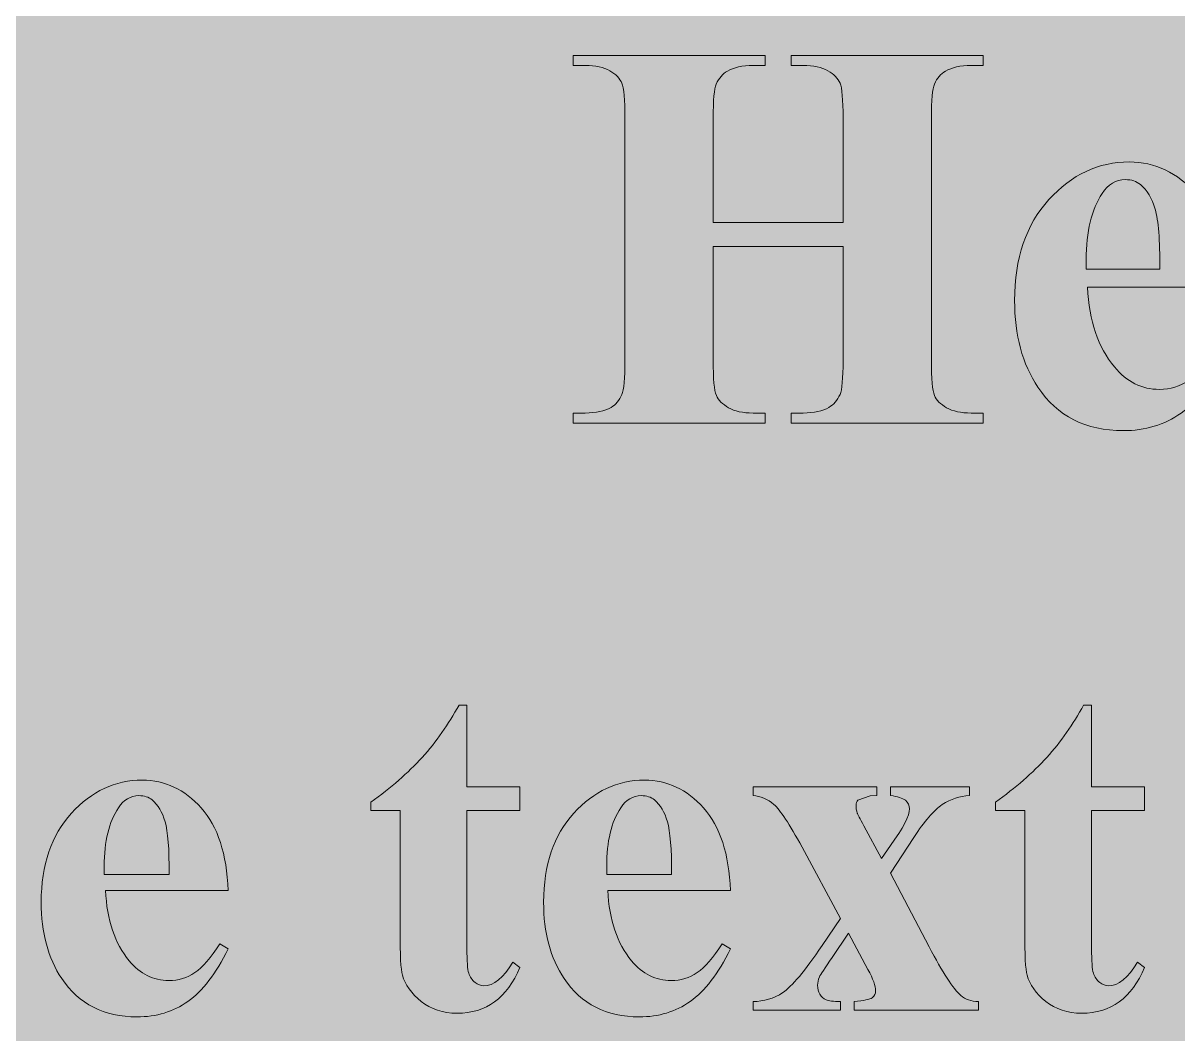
# Model space of a CAD drawing. Header units: inches. Extents: x -1481 to -429, y -1676 to -696.
# Drawn here: x -1419.31 to -1406, y -907.03 to -895.38 of the extents above; entities that cross this region are included whole.
import ezdxf

# ---------------------------------------------------------------- set-up
doc = ezdxf.new("R2010")
doc.units = ezdxf.units.IN
doc.header["$MEASUREMENT"] = 0
doc.layers.add('Layer 1', color=7, linetype='Continuous')

# ---------------------------------------------------------------- blocks, each defined once
blk = doc.blocks.new('block 425')
at = {"layer": 'Layer 1', "true_color": 0x8cc63e}
h = blk.add_hatch(color=73, dxfattribs=at)
h.dxf.hatch_style = 2
edge = h.paths.add_edge_path()
edge.add_spline(control_points=[(-1411.36, -897.953), (-1411.36, -897.953), (-1411.36, -899.265), (-1411.36, -899.265), (-1411.36, -899.482), (-1411.348, -899.617), (-1411.324, -899.671), (-1411.3, -899.725), (-1411.253, -899.773), (-1411.183, -899.813), (-1411.114, -899.854), (-1411.019, -899.874), (-1410.901, -899.874), (-1410.901, -899.874), (-1410.76, -899.874), (-1410.76, -899.874), (-1410.76, -899.874), (-1410.76, -899.99), (-1410.76, -899.99), (-1410.76, -899.99), (-1412.975, -899.99), (-1412.975, -899.99), (-1412.975, -899.99), (-1412.975, -899.874), (-1412.975, -899.874), (-1412.975, -899.874), (-1412.835, -899.874), (-1412.835, -899.874), (-1412.712, -899.874), (-1412.613, -899.852), (-1412.538, -899.809), (-1412.484, -899.779), (-1412.442, -899.729), (-1412.413, -899.659), (-1412.39, -899.609), (-1412.378, -899.478), (-1412.378, -899.265), (-1412.378, -899.265), (-1412.378, -896.478), (-1412.378, -896.478), (-1412.378, -896.262), (-1412.39, -896.126), (-1412.413, -896.072), (-1412.436, -896.018), (-1412.482, -895.97), (-1412.552, -895.93), (-1412.622, -895.889), (-1412.716, -895.869), (-1412.835, -895.869), (-1412.835, -895.869), (-1412.975, -895.869), (-1412.975, -895.869), (-1412.975, -895.869), (-1412.975, -895.753), (-1412.975, -895.753), (-1412.975, -895.753), (-1410.76, -895.753), (-1410.76, -895.753), (-1410.76, -895.753), (-1410.76, -895.869), (-1410.76, -895.869), (-1410.76, -895.869), (-1410.901, -895.869), (-1410.901, -895.869), (-1411.024, -895.869), (-1411.122, -895.891), (-1411.197, -895.935), (-1411.252, -895.964), (-1411.294, -896.014), (-1411.326, -896.084), (-1411.348, -896.134), (-1411.36, -896.266), (-1411.36, -896.478), (-1411.36, -896.478), (-1411.36, -897.678), (-1411.36, -897.678), (-1411.36, -897.678), (-1409.863, -897.678), (-1409.863, -897.678), (-1409.863, -897.678), (-1409.863, -896.478), (-1409.863, -896.478), (-1409.863, -896.262), (-1409.875, -896.126), (-1409.898, -896.072), (-1409.921, -896.018), (-1409.968, -895.97), (-1410.038, -895.93), (-1410.109, -895.889), (-1410.204, -895.869), (-1410.323, -895.869), (-1410.323, -895.869), (-1410.46, -895.869), (-1410.46, -895.869), (-1410.46, -895.869), (-1410.46, -895.753), (-1410.46, -895.753), (-1410.46, -895.753), (-1408.248, -895.753), (-1408.248, -895.753), (-1408.248, -895.753), (-1408.248, -895.869), (-1408.248, -895.869), (-1408.248, -895.869), (-1408.386, -895.869), (-1408.386, -895.869), (-1408.511, -895.869), (-1408.61, -895.891), (-1408.682, -895.935), (-1408.737, -895.964), (-1408.779, -896.014), (-1408.81, -896.084), (-1408.833, -896.134), (-1408.845, -896.266), (-1408.845, -896.478), (-1408.845, -896.478), (-1408.845, -899.265), (-1408.845, -899.265), (-1408.845, -899.482), (-1408.833, -899.617), (-1408.81, -899.671), (-1408.788, -899.725), (-1408.741, -899.773), (-1408.67, -899.813), (-1408.599, -899.854), (-1408.504, -899.874), (-1408.386, -899.874), (-1408.386, -899.874), (-1408.248, -899.874), (-1408.248, -899.874), (-1408.248, -899.874), (-1408.248, -899.99), (-1408.248, -899.99), (-1408.248, -899.99), (-1410.46, -899.99), (-1410.46, -899.99), (-1410.46, -899.99), (-1410.46, -899.874), (-1410.46, -899.874), (-1410.46, -899.874), (-1410.323, -899.874), (-1410.323, -899.874), (-1410.198, -899.874), (-1410.099, -899.852), (-1410.026, -899.809), (-1409.972, -899.779), (-1409.929, -899.729), (-1409.898, -899.659), (-1409.875, -899.609), (-1409.863, -899.478), (-1409.863, -899.265), (-1409.863, -899.265), (-1409.863, -897.953), (-1409.863, -897.953), (-1409.863, -897.953), (-1411.36, -897.953), (-1411.36, -897.953)], knot_values=[0, 0, 0, 0, 1, 1, 1, 2, 2, 2, 3, 3, 3, 4, 4, 4, 5, 5, 5, 6, 6, 6, 7, 7, 7, 8, 8, 8, 9, 9, 9, 10, 10, 10, 11, 11, 11, 12, 12, 12, 13, 13, 13, 14, 14, 14, 15, 15, 15, 16, 16, 16, 17, 17, 17, 18, 18, 18, 19, 19, 19, 20, 20, 20, 21, 21, 21, 22, 22, 22, 23, 23, 23, 24, 24, 24, 25, 25, 25, 26, 26, 26, 27, 27, 27, 28, 28, 28, 29, 29, 29, 30, 30, 30, 31, 31, 31, 32, 32, 32, 33, 33, 33, 34, 34, 34, 35, 35, 35, 36, 36, 36, 37, 37, 37, 38, 38, 38, 39, 39, 39, 40, 40, 40, 41, 41, 41, 42, 42, 42, 43, 43, 43, 44, 44, 44, 45, 45, 45, 46, 46, 46, 47, 47, 47, 48, 48, 48, 49, 49, 49, 50, 50, 50, 51, 51, 51, 52, 52, 52, 52], degree=3, periodic=1)
h = blk.add_hatch(color=73, dxfattribs=at)
h.dxf.hatch_style = 2
edge = h.paths.add_edge_path()
edge.add_spline(control_points=[(-1405.443, -898.425), (-1405.443, -898.425), (-1407.045, -898.425), (-1407.045, -898.425), (-1407.027, -898.812), (-1406.923, -899.118), (-1406.736, -899.343), (-1406.592, -899.516), (-1406.419, -899.602), (-1406.217, -899.602), (-1406.092, -899.602), (-1405.979, -899.567), (-1405.877, -899.498), (-1405.775, -899.428), (-1405.665, -899.303), (-1405.549, -899.121), (-1405.549, -899.121), (-1405.443, -899.19), (-1405.443, -899.19), (-1405.601, -899.513), (-1405.776, -899.741), (-1405.967, -899.876), (-1406.159, -900.01), (-1406.381, -900.077), (-1406.633, -900.077), (-1407.066, -900.077), (-1407.394, -899.911), (-1407.617, -899.577), (-1407.796, -899.309), (-1407.886, -898.976), (-1407.886, -898.578), (-1407.886, -898.09), (-1407.754, -897.702), (-1407.49, -897.414), (-1407.227, -897.125), (-1406.918, -896.981), (-1406.564, -896.981), (-1406.268, -896.981), (-1406.012, -897.103), (-1405.794, -897.345), (-1405.576, -897.588), (-1405.459, -897.948), (-1405.443, -898.425)], knot_values=[0, 0, 0, 0, 1, 1, 1, 2, 2, 2, 3, 3, 3, 4, 4, 4, 5, 5, 5, 6, 6, 6, 7, 7, 7, 8, 8, 8, 9, 9, 9, 10, 10, 10, 11, 11, 11, 12, 12, 12, 13, 13, 13, 14, 14, 14, 14], degree=3, periodic=1)
edge = h.paths.add_edge_path()
edge.add_spline(control_points=[(-1406.211, -898.215), (-1406.211, -897.88), (-1406.229, -897.65), (-1406.266, -897.525), (-1406.302, -897.4), (-1406.359, -897.305), (-1406.436, -897.24), (-1406.48, -897.203), (-1406.538, -897.184), (-1406.611, -897.184), (-1406.719, -897.184), (-1406.808, -897.237), (-1406.877, -897.344), (-1407, -897.529), (-1407.061, -897.783), (-1407.061, -898.106), (-1407.061, -898.106), (-1407.061, -898.215), (-1407.061, -898.215), (-1407.061, -898.215), (-1406.211, -898.215), (-1406.211, -898.215)], knot_values=[0, 0, 0, 0, 1, 1, 1, 2, 2, 2, 3, 3, 3, 4, 4, 4, 5, 5, 5, 6, 6, 6, 7, 7, 7, 7], degree=3, periodic=1)
h = blk.add_hatch(color=73, dxfattribs=at)
h.dxf.hatch_style = 2
edge = h.paths.add_edge_path()
edge.add_spline(control_points=[(-1414.199, -903.24), (-1414.199, -903.24), (-1414.199, -904.182), (-1414.199, -904.182), (-1414.199, -904.182), (-1413.588, -904.182), (-1413.588, -904.182), (-1413.588, -904.182), (-1413.588, -904.455), (-1413.588, -904.455), (-1413.588, -904.455), (-1414.199, -904.455), (-1414.199, -904.455), (-1414.199, -904.455), (-1414.199, -906.043), (-1414.199, -906.043), (-1414.199, -906.192), (-1414.192, -906.288), (-1414.178, -906.331), (-1414.165, -906.374), (-1414.14, -906.409), (-1414.105, -906.436), (-1414.071, -906.462), (-1414.038, -906.476), (-1414.009, -906.476), (-1413.89, -906.476), (-1413.777, -906.385), (-1413.67, -906.203), (-1413.67, -906.203), (-1413.588, -906.263), (-1413.588, -906.263), (-1413.736, -906.616), (-1413.978, -906.792), (-1414.312, -906.792), (-1414.475, -906.792), (-1414.613, -906.747), (-1414.726, -906.656), (-1414.839, -906.565), (-1414.911, -906.464), (-1414.942, -906.352), (-1414.961, -906.289), (-1414.97, -906.12), (-1414.97, -905.845), (-1414.97, -905.845), (-1414.97, -904.455), (-1414.97, -904.455), (-1414.97, -904.455), (-1415.306, -904.455), (-1415.306, -904.455), (-1415.306, -904.455), (-1415.306, -904.358), (-1415.306, -904.358), (-1415.075, -904.195), (-1414.878, -904.023), (-1414.715, -903.843), (-1414.553, -903.663), (-1414.411, -903.463), (-1414.29, -903.24), (-1414.29, -903.24), (-1414.199, -903.24), (-1414.199, -903.24)], knot_values=[0, 0, 0, 0, 1, 1, 1, 2, 2, 2, 3, 3, 3, 4, 4, 4, 5, 5, 5, 6, 6, 6, 7, 7, 7, 8, 8, 8, 9, 9, 9, 10, 10, 10, 11, 11, 11, 12, 12, 12, 13, 13, 13, 14, 14, 14, 15, 15, 15, 16, 16, 16, 17, 17, 17, 18, 18, 18, 19, 19, 19, 20, 20, 20, 20], degree=3, periodic=1)
h = blk.add_hatch(color=73, dxfattribs=at)
h.dxf.hatch_style = 2
edge = h.paths.add_edge_path()
edge.add_spline(control_points=[(-1406.999, -903.24), (-1406.999, -903.24), (-1406.999, -904.182), (-1406.999, -904.182), (-1406.999, -904.182), (-1406.388, -904.182), (-1406.388, -904.182), (-1406.388, -904.182), (-1406.388, -904.455), (-1406.388, -904.455), (-1406.388, -904.455), (-1406.999, -904.455), (-1406.999, -904.455), (-1406.999, -904.455), (-1406.999, -906.043), (-1406.999, -906.043), (-1406.999, -906.192), (-1406.992, -906.288), (-1406.978, -906.331), (-1406.965, -906.374), (-1406.94, -906.409), (-1406.905, -906.436), (-1406.871, -906.462), (-1406.838, -906.476), (-1406.809, -906.476), (-1406.69, -906.476), (-1406.577, -906.385), (-1406.47, -906.203), (-1406.47, -906.203), (-1406.388, -906.263), (-1406.388, -906.263), (-1406.536, -906.616), (-1406.778, -906.792), (-1407.112, -906.792), (-1407.275, -906.792), (-1407.413, -906.747), (-1407.526, -906.656), (-1407.639, -906.565), (-1407.711, -906.464), (-1407.742, -906.352), (-1407.761, -906.289), (-1407.77, -906.12), (-1407.77, -905.845), (-1407.77, -905.845), (-1407.77, -904.455), (-1407.77, -904.455), (-1407.77, -904.455), (-1408.106, -904.455), (-1408.106, -904.455), (-1408.106, -904.455), (-1408.106, -904.358), (-1408.106, -904.358), (-1407.875, -904.195), (-1407.678, -904.023), (-1407.515, -903.843), (-1407.353, -903.663), (-1407.211, -903.463), (-1407.09, -903.24), (-1407.09, -903.24), (-1406.999, -903.24), (-1406.999, -903.24)], knot_values=[0, 0, 0, 0, 1, 1, 1, 2, 2, 2, 3, 3, 3, 4, 4, 4, 5, 5, 5, 6, 6, 6, 7, 7, 7, 8, 8, 8, 9, 9, 9, 10, 10, 10, 11, 11, 11, 12, 12, 12, 13, 13, 13, 14, 14, 14, 15, 15, 15, 16, 16, 16, 17, 17, 17, 18, 18, 18, 19, 19, 19, 20, 20, 20, 20], degree=3, periodic=1)
h = blk.add_hatch(color=73, dxfattribs=at)
h.dxf.hatch_style = 2
edge = h.paths.add_edge_path()
edge.add_spline(control_points=[(-1416.952, -905.377), (-1416.952, -905.377), (-1418.365, -905.377), (-1418.365, -905.377), (-1418.348, -905.718), (-1418.257, -905.988), (-1418.092, -906.187), (-1417.966, -906.339), (-1417.813, -906.415), (-1417.635, -906.415), (-1417.525, -906.415), (-1417.425, -906.384), (-1417.335, -906.323), (-1417.245, -906.261), (-1417.149, -906.151), (-1417.046, -905.991), (-1417.046, -905.991), (-1416.952, -906.051), (-1416.952, -906.051), (-1417.092, -906.336), (-1417.246, -906.538), (-1417.415, -906.656), (-1417.584, -906.774), (-1417.779, -906.834), (-1418.001, -906.834), (-1418.383, -906.834), (-1418.672, -906.687), (-1418.869, -906.393), (-1419.027, -906.156), (-1419.106, -905.862), (-1419.106, -905.512), (-1419.106, -905.082), (-1418.989, -904.741), (-1418.757, -904.486), (-1418.525, -904.232), (-1418.253, -904.105), (-1417.941, -904.105), (-1417.68, -904.105), (-1417.454, -904.212), (-1417.262, -904.426), (-1417.07, -904.64), (-1416.967, -904.957), (-1416.952, -905.377)], knot_values=[0, 0, 0, 0, 1, 1, 1, 2, 2, 2, 3, 3, 3, 4, 4, 4, 5, 5, 5, 6, 6, 6, 7, 7, 7, 8, 8, 8, 9, 9, 9, 10, 10, 10, 11, 11, 11, 12, 12, 12, 13, 13, 13, 14, 14, 14, 14], degree=3, periodic=1)
edge = h.paths.add_edge_path()
edge.add_spline(control_points=[(-1417.63, -905.193), (-1417.63, -904.897), (-1417.646, -904.694), (-1417.678, -904.584), (-1417.71, -904.474), (-1417.76, -904.39), (-1417.828, -904.333), (-1417.867, -904.3), (-1417.918, -904.284), (-1417.982, -904.284), (-1418.078, -904.284), (-1418.156, -904.331), (-1418.216, -904.424), (-1418.325, -904.588), (-1418.379, -904.812), (-1418.379, -905.096), (-1418.379, -905.096), (-1418.379, -905.193), (-1418.379, -905.193), (-1418.379, -905.193), (-1417.63, -905.193), (-1417.63, -905.193)], knot_values=[0, 0, 0, 0, 1, 1, 1, 2, 2, 2, 3, 3, 3, 4, 4, 4, 5, 5, 5, 6, 6, 6, 7, 7, 7, 7], degree=3, periodic=1)
h = blk.add_hatch(color=73, dxfattribs=at)
h.dxf.hatch_style = 2
edge = h.paths.add_edge_path()
edge.add_spline(control_points=[(-1411.162, -905.377), (-1411.162, -905.377), (-1412.575, -905.377), (-1412.575, -905.377), (-1412.558, -905.718), (-1412.467, -905.988), (-1412.302, -906.187), (-1412.175, -906.339), (-1412.023, -906.415), (-1411.845, -906.415), (-1411.735, -906.415), (-1411.635, -906.384), (-1411.545, -906.323), (-1411.455, -906.261), (-1411.359, -906.151), (-1411.256, -905.991), (-1411.256, -905.991), (-1411.162, -906.051), (-1411.162, -906.051), (-1411.302, -906.336), (-1411.456, -906.538), (-1411.625, -906.656), (-1411.794, -906.774), (-1411.989, -906.834), (-1412.211, -906.834), (-1412.593, -906.834), (-1412.882, -906.687), (-1413.078, -906.393), (-1413.236, -906.156), (-1413.315, -905.862), (-1413.315, -905.512), (-1413.315, -905.082), (-1413.199, -904.741), (-1412.967, -904.486), (-1412.735, -904.232), (-1412.463, -904.105), (-1412.151, -904.105), (-1411.89, -904.105), (-1411.664, -904.212), (-1411.472, -904.426), (-1411.28, -904.64), (-1411.177, -904.957), (-1411.162, -905.377)], knot_values=[0, 0, 0, 0, 1, 1, 1, 2, 2, 2, 3, 3, 3, 4, 4, 4, 5, 5, 5, 6, 6, 6, 7, 7, 7, 8, 8, 8, 9, 9, 9, 10, 10, 10, 11, 11, 11, 12, 12, 12, 13, 13, 13, 14, 14, 14, 14], degree=3, periodic=1)
edge = h.paths.add_edge_path()
edge.add_spline(control_points=[(-1411.839, -905.193), (-1411.839, -904.897), (-1411.856, -904.694), (-1411.888, -904.584), (-1411.92, -904.474), (-1411.97, -904.39), (-1412.038, -904.333), (-1412.076, -904.3), (-1412.128, -904.284), (-1412.192, -904.284), (-1412.287, -904.284), (-1412.365, -904.331), (-1412.426, -904.424), (-1412.534, -904.588), (-1412.588, -904.812), (-1412.588, -905.096), (-1412.588, -905.096), (-1412.588, -905.193), (-1412.588, -905.193), (-1412.588, -905.193), (-1411.839, -905.193), (-1411.839, -905.193)], knot_values=[0, 0, 0, 0, 1, 1, 1, 2, 2, 2, 3, 3, 3, 4, 4, 4, 5, 5, 5, 6, 6, 6, 7, 7, 7, 7], degree=3, periodic=1)
h = blk.add_hatch(color=73, dxfattribs=at)
h.dxf.hatch_style = 2
edge = h.paths.add_edge_path()
edge.add_spline(control_points=[(-1409.317, -905.179), (-1409.317, -905.179), (-1408.871, -906.027), (-1408.871, -906.027), (-1408.717, -906.322), (-1408.595, -906.509), (-1408.505, -906.588), (-1408.456, -906.631), (-1408.388, -906.654), (-1408.301, -906.657), (-1408.301, -906.657), (-1408.301, -906.756), (-1408.301, -906.756), (-1408.301, -906.756), (-1409.736, -906.756), (-1409.736, -906.756), (-1409.736, -906.756), (-1409.736, -906.657), (-1409.736, -906.657), (-1409.624, -906.648), (-1409.555, -906.633), (-1409.528, -906.613), (-1409.501, -906.593), (-1409.488, -906.566), (-1409.488, -906.531), (-1409.488, -906.479), (-1409.517, -906.398), (-1409.576, -906.288), (-1409.576, -906.288), (-1409.799, -905.87), (-1409.799, -905.87), (-1409.799, -905.87), (-1409.989, -906.148), (-1409.989, -906.148), (-1410.076, -906.274), (-1410.124, -906.35), (-1410.135, -906.374), (-1410.15, -906.408), (-1410.157, -906.44), (-1410.157, -906.467), (-1410.157, -906.509), (-1410.148, -906.545), (-1410.131, -906.573), (-1410.114, -906.602), (-1410.09, -906.623), (-1410.059, -906.636), (-1410.029, -906.65), (-1409.974, -906.657), (-1409.893, -906.657), (-1409.893, -906.657), (-1409.893, -906.756), (-1409.893, -906.756), (-1409.893, -906.756), (-1410.901, -906.756), (-1410.901, -906.756), (-1410.901, -906.756), (-1410.901, -906.657), (-1410.901, -906.657), (-1410.776, -906.657), (-1410.662, -906.623), (-1410.558, -906.554), (-1410.454, -906.485), (-1410.303, -906.305), (-1410.105, -906.013), (-1410.105, -906.013), (-1409.893, -905.699), (-1409.893, -905.699), (-1409.893, -905.699), (-1410.336, -904.878), (-1410.336, -904.878), (-1410.481, -904.611), (-1410.589, -904.446), (-1410.661, -904.386), (-1410.733, -904.325), (-1410.813, -904.291), (-1410.901, -904.284), (-1410.901, -904.284), (-1410.901, -904.182), (-1410.901, -904.182), (-1410.901, -904.182), (-1409.474, -904.182), (-1409.474, -904.182), (-1409.474, -904.182), (-1409.474, -904.284), (-1409.474, -904.284), (-1409.474, -904.284), (-1409.549, -904.287), (-1409.549, -904.287), (-1409.549, -904.287), (-1409.692, -904.336), (-1409.692, -904.336), (-1409.707, -904.349), (-1409.714, -904.37), (-1409.714, -904.4), (-1409.714, -904.427), (-1409.709, -904.455), (-1409.7, -904.485), (-1409.695, -904.498), (-1409.669, -904.547), (-1409.623, -904.633), (-1409.623, -904.633), (-1409.422, -905.008), (-1409.422, -905.008), (-1409.422, -905.008), (-1409.317, -904.859), (-1409.317, -904.859), (-1409.171, -904.657), (-1409.097, -904.516), (-1409.097, -904.435), (-1409.097, -904.397), (-1409.113, -904.364), (-1409.145, -904.338), (-1409.177, -904.311), (-1409.235, -904.293), (-1409.317, -904.284), (-1409.317, -904.284), (-1409.317, -904.182), (-1409.317, -904.182), (-1409.317, -904.182), (-1408.406, -904.182), (-1408.406, -904.182), (-1408.406, -904.182), (-1408.406, -904.284), (-1408.406, -904.284), (-1408.518, -904.288), (-1408.623, -904.322), (-1408.72, -904.387), (-1408.817, -904.452), (-1408.926, -904.578), (-1409.048, -904.766), (-1409.048, -904.766), (-1409.317, -905.179), (-1409.317, -905.179)], knot_values=[0, 0, 0, 0, 1, 1, 1, 2, 2, 2, 3, 3, 3, 4, 4, 4, 5, 5, 5, 6, 6, 6, 7, 7, 7, 8, 8, 8, 9, 9, 9, 10, 10, 10, 11, 11, 11, 12, 12, 12, 13, 13, 13, 14, 14, 14, 15, 15, 15, 16, 16, 16, 17, 17, 17, 18, 18, 18, 19, 19, 19, 20, 20, 20, 21, 21, 21, 22, 22, 22, 23, 23, 23, 24, 24, 24, 25, 25, 25, 26, 26, 26, 27, 27, 27, 28, 28, 28, 29, 29, 29, 30, 30, 30, 31, 31, 31, 32, 32, 32, 33, 33, 33, 34, 34, 34, 35, 35, 35, 36, 36, 36, 37, 37, 37, 38, 38, 38, 39, 39, 39, 40, 40, 40, 41, 41, 41, 42, 42, 42, 43, 43, 43, 44, 44, 44, 44], degree=3, periodic=1)
at = {"layer": 'Layer 1', "lineweight": 0}
for points, knots in [([(-1411.36, -897.953), (-1411.36, -897.953), (-1411.36, -899.265), (-1411.36, -899.265), (-1411.36, -899.482), (-1411.348, -899.617), (-1411.324, -899.671), (-1411.3, -899.725), (-1411.253, -899.773), (-1411.183, -899.813), (-1411.114, -899.854), (-1411.019, -899.874), (-1410.901, -899.874), (-1410.901, -899.874), (-1410.76, -899.874), (-1410.76, -899.874), (-1410.76, -899.874), (-1410.76, -899.99), (-1410.76, -899.99), (-1410.76, -899.99), (-1412.975, -899.99), (-1412.975, -899.99), (-1412.975, -899.99), (-1412.975, -899.874), (-1412.975, -899.874), (-1412.975, -899.874), (-1412.835, -899.874), (-1412.835, -899.874), (-1412.712, -899.874), (-1412.613, -899.852), (-1412.538, -899.809), (-1412.484, -899.779), (-1412.442, -899.729), (-1412.413, -899.659), (-1412.39, -899.609), (-1412.378, -899.478), (-1412.378, -899.265), (-1412.378, -899.265), (-1412.378, -896.478), (-1412.378, -896.478), (-1412.378, -896.262), (-1412.39, -896.126), (-1412.413, -896.072), (-1412.436, -896.018), (-1412.482, -895.97), (-1412.552, -895.93), (-1412.622, -895.889), (-1412.716, -895.869), (-1412.835, -895.869), (-1412.835, -895.869), (-1412.975, -895.869), (-1412.975, -895.869), (-1412.975, -895.869), (-1412.975, -895.753), (-1412.975, -895.753), (-1412.975, -895.753), (-1410.76, -895.753), (-1410.76, -895.753), (-1410.76, -895.753), (-1410.76, -895.869), (-1410.76, -895.869), (-1410.76, -895.869), (-1410.901, -895.869), (-1410.901, -895.869), (-1411.024, -895.869), (-1411.122, -895.891), (-1411.197, -895.935), (-1411.252, -895.964), (-1411.294, -896.014), (-1411.326, -896.084), (-1411.348, -896.134), (-1411.36, -896.266), (-1411.36, -896.478), (-1411.36, -896.478), (-1411.36, -897.678), (-1411.36, -897.678), (-1411.36, -897.678), (-1409.863, -897.678), (-1409.863, -897.678), (-1409.863, -897.678), (-1409.863, -896.478), (-1409.863, -896.478), (-1409.863, -896.262), (-1409.875, -896.126), (-1409.898, -896.072), (-1409.921, -896.018), (-1409.968, -895.97), (-1410.038, -895.93), (-1410.109, -895.889), (-1410.204, -895.869), (-1410.323, -895.869), (-1410.323, -895.869), (-1410.46, -895.869), (-1410.46, -895.869), (-1410.46, -895.869), (-1410.46, -895.753), (-1410.46, -895.753), (-1410.46, -895.753), (-1408.248, -895.753), (-1408.248, -895.753), (-1408.248, -895.753), (-1408.248, -895.869), (-1408.248, -895.869), (-1408.248, -895.869), (-1408.386, -895.869), (-1408.386, -895.869), (-1408.511, -895.869), (-1408.61, -895.891), (-1408.682, -895.935), (-1408.737, -895.964), (-1408.779, -896.014), (-1408.81, -896.084), (-1408.833, -896.134), (-1408.845, -896.266), (-1408.845, -896.478), (-1408.845, -896.478), (-1408.845, -899.265), (-1408.845, -899.265), (-1408.845, -899.482), (-1408.833, -899.617), (-1408.81, -899.671), (-1408.788, -899.725), (-1408.741, -899.773), (-1408.67, -899.813), (-1408.599, -899.854), (-1408.504, -899.874), (-1408.386, -899.874), (-1408.386, -899.874), (-1408.248, -899.874), (-1408.248, -899.874), (-1408.248, -899.874), (-1408.248, -899.99), (-1408.248, -899.99), (-1408.248, -899.99), (-1410.46, -899.99), (-1410.46, -899.99), (-1410.46, -899.99), (-1410.46, -899.874), (-1410.46, -899.874), (-1410.46, -899.874), (-1410.323, -899.874), (-1410.323, -899.874), (-1410.198, -899.874), (-1410.099, -899.852), (-1410.026, -899.809), (-1409.972, -899.779), (-1409.929, -899.729), (-1409.898, -899.659), (-1409.875, -899.609), (-1409.863, -899.478), (-1409.863, -899.265), (-1409.863, -899.265), (-1409.863, -897.953), (-1409.863, -897.953), (-1409.863, -897.953), (-1411.36, -897.953), (-1411.36, -897.953)], [0, 0, 0, 0, 1, 1, 1, 2, 2, 2, 3, 3, 3, 4, 4, 4, 5, 5, 5, 6, 6, 6, 7, 7, 7, 8, 8, 8, 9, 9, 9, 10, 10, 10, 11, 11, 11, 12, 12, 12, 13, 13, 13, 14, 14, 14, 15, 15, 15, 16, 16, 16, 17, 17, 17, 18, 18, 18, 19, 19, 19, 20, 20, 20, 21, 21, 21, 22, 22, 22, 23, 23, 23, 24, 24, 24, 25, 25, 25, 26, 26, 26, 27, 27, 27, 28, 28, 28, 29, 29, 29, 30, 30, 30, 31, 31, 31, 32, 32, 32, 33, 33, 33, 34, 34, 34, 35, 35, 35, 36, 36, 36, 37, 37, 37, 38, 38, 38, 39, 39, 39, 40, 40, 40, 41, 41, 41, 42, 42, 42, 43, 43, 43, 44, 44, 44, 45, 45, 45, 46, 46, 46, 47, 47, 47, 48, 48, 48, 49, 49, 49, 50, 50, 50, 51, 51, 51, 52, 52, 52, 52]), ([(-1405.443, -898.425), (-1405.443, -898.425), (-1407.045, -898.425), (-1407.045, -898.425), (-1407.027, -898.812), (-1406.923, -899.118), (-1406.736, -899.343), (-1406.592, -899.516), (-1406.419, -899.602), (-1406.217, -899.602), (-1406.092, -899.602), (-1405.979, -899.567), (-1405.877, -899.498), (-1405.775, -899.428), (-1405.665, -899.303), (-1405.549, -899.121), (-1405.549, -899.121), (-1405.443, -899.19), (-1405.443, -899.19), (-1405.601, -899.513), (-1405.776, -899.741), (-1405.967, -899.876), (-1406.159, -900.01), (-1406.381, -900.077), (-1406.633, -900.077), (-1407.066, -900.077), (-1407.394, -899.911), (-1407.617, -899.577), (-1407.796, -899.309), (-1407.886, -898.976), (-1407.886, -898.578), (-1407.886, -898.09), (-1407.754, -897.702), (-1407.49, -897.414), (-1407.227, -897.125), (-1406.918, -896.981), (-1406.564, -896.981), (-1406.268, -896.981), (-1406.012, -897.103), (-1405.794, -897.345), (-1405.576, -897.588), (-1405.459, -897.948), (-1405.443, -898.425)], [0, 0, 0, 0, 1, 1, 1, 2, 2, 2, 3, 3, 3, 4, 4, 4, 5, 5, 5, 6, 6, 6, 7, 7, 7, 8, 8, 8, 9, 9, 9, 10, 10, 10, 11, 11, 11, 12, 12, 12, 13, 13, 13, 14, 14, 14, 14]), ([(-1406.211, -898.215), (-1406.211, -897.88), (-1406.229, -897.65), (-1406.266, -897.525), (-1406.302, -897.4), (-1406.359, -897.305), (-1406.436, -897.24), (-1406.48, -897.203), (-1406.538, -897.184), (-1406.611, -897.184), (-1406.719, -897.184), (-1406.808, -897.237), (-1406.877, -897.344), (-1407, -897.529), (-1407.061, -897.783), (-1407.061, -898.106), (-1407.061, -898.106), (-1407.061, -898.215), (-1407.061, -898.215), (-1407.061, -898.215), (-1406.211, -898.215), (-1406.211, -898.215)], [0, 0, 0, 0, 1, 1, 1, 2, 2, 2, 3, 3, 3, 4, 4, 4, 5, 5, 5, 6, 6, 6, 7, 7, 7, 7]), ([(-1414.199, -903.24), (-1414.199, -903.24), (-1414.199, -904.182), (-1414.199, -904.182), (-1414.199, -904.182), (-1413.588, -904.182), (-1413.588, -904.182), (-1413.588, -904.182), (-1413.588, -904.455), (-1413.588, -904.455), (-1413.588, -904.455), (-1414.199, -904.455), (-1414.199, -904.455), (-1414.199, -904.455), (-1414.199, -906.043), (-1414.199, -906.043), (-1414.199, -906.192), (-1414.192, -906.288), (-1414.178, -906.331), (-1414.165, -906.374), (-1414.14, -906.409), (-1414.105, -906.436), (-1414.071, -906.462), (-1414.038, -906.476), (-1414.009, -906.476), (-1413.89, -906.476), (-1413.777, -906.385), (-1413.67, -906.203), (-1413.67, -906.203), (-1413.588, -906.263), (-1413.588, -906.263), (-1413.736, -906.616), (-1413.978, -906.792), (-1414.312, -906.792), (-1414.475, -906.792), (-1414.613, -906.747), (-1414.726, -906.656), (-1414.839, -906.565), (-1414.911, -906.464), (-1414.942, -906.352), (-1414.961, -906.289), (-1414.97, -906.12), (-1414.97, -905.845), (-1414.97, -905.845), (-1414.97, -904.455), (-1414.97, -904.455), (-1414.97, -904.455), (-1415.306, -904.455), (-1415.306, -904.455), (-1415.306, -904.455), (-1415.306, -904.358), (-1415.306, -904.358), (-1415.075, -904.195), (-1414.878, -904.023), (-1414.715, -903.843), (-1414.553, -903.663), (-1414.411, -903.463), (-1414.29, -903.24), (-1414.29, -903.24), (-1414.199, -903.24), (-1414.199, -903.24)], [0, 0, 0, 0, 1, 1, 1, 2, 2, 2, 3, 3, 3, 4, 4, 4, 5, 5, 5, 6, 6, 6, 7, 7, 7, 8, 8, 8, 9, 9, 9, 10, 10, 10, 11, 11, 11, 12, 12, 12, 13, 13, 13, 14, 14, 14, 15, 15, 15, 16, 16, 16, 17, 17, 17, 18, 18, 18, 19, 19, 19, 20, 20, 20, 20]), ([(-1406.999, -903.24), (-1406.999, -903.24), (-1406.999, -904.182), (-1406.999, -904.182), (-1406.999, -904.182), (-1406.388, -904.182), (-1406.388, -904.182), (-1406.388, -904.182), (-1406.388, -904.455), (-1406.388, -904.455), (-1406.388, -904.455), (-1406.999, -904.455), (-1406.999, -904.455), (-1406.999, -904.455), (-1406.999, -906.043), (-1406.999, -906.043), (-1406.999, -906.192), (-1406.992, -906.288), (-1406.978, -906.331), (-1406.965, -906.374), (-1406.94, -906.409), (-1406.905, -906.436), (-1406.871, -906.462), (-1406.838, -906.476), (-1406.809, -906.476), (-1406.69, -906.476), (-1406.577, -906.385), (-1406.47, -906.203), (-1406.47, -906.203), (-1406.388, -906.263), (-1406.388, -906.263), (-1406.536, -906.616), (-1406.778, -906.792), (-1407.112, -906.792), (-1407.275, -906.792), (-1407.413, -906.747), (-1407.526, -906.656), (-1407.639, -906.565), (-1407.711, -906.464), (-1407.742, -906.352), (-1407.761, -906.289), (-1407.77, -906.12), (-1407.77, -905.845), (-1407.77, -905.845), (-1407.77, -904.455), (-1407.77, -904.455), (-1407.77, -904.455), (-1408.106, -904.455), (-1408.106, -904.455), (-1408.106, -904.455), (-1408.106, -904.358), (-1408.106, -904.358), (-1407.875, -904.195), (-1407.678, -904.023), (-1407.515, -903.843), (-1407.353, -903.663), (-1407.211, -903.463), (-1407.09, -903.24), (-1407.09, -903.24), (-1406.999, -903.24), (-1406.999, -903.24)], [0, 0, 0, 0, 1, 1, 1, 2, 2, 2, 3, 3, 3, 4, 4, 4, 5, 5, 5, 6, 6, 6, 7, 7, 7, 8, 8, 8, 9, 9, 9, 10, 10, 10, 11, 11, 11, 12, 12, 12, 13, 13, 13, 14, 14, 14, 15, 15, 15, 16, 16, 16, 17, 17, 17, 18, 18, 18, 19, 19, 19, 20, 20, 20, 20]), ([(-1416.952, -905.377), (-1416.952, -905.377), (-1418.365, -905.377), (-1418.365, -905.377), (-1418.348, -905.718), (-1418.257, -905.988), (-1418.092, -906.187), (-1417.966, -906.339), (-1417.813, -906.415), (-1417.635, -906.415), (-1417.525, -906.415), (-1417.425, -906.384), (-1417.335, -906.323), (-1417.245, -906.261), (-1417.149, -906.151), (-1417.046, -905.991), (-1417.046, -905.991), (-1416.952, -906.051), (-1416.952, -906.051), (-1417.092, -906.336), (-1417.246, -906.538), (-1417.415, -906.656), (-1417.584, -906.774), (-1417.779, -906.834), (-1418.001, -906.834), (-1418.383, -906.834), (-1418.672, -906.687), (-1418.869, -906.393), (-1419.027, -906.156), (-1419.106, -905.862), (-1419.106, -905.512), (-1419.106, -905.082), (-1418.989, -904.741), (-1418.757, -904.486), (-1418.525, -904.232), (-1418.253, -904.105), (-1417.941, -904.105), (-1417.68, -904.105), (-1417.454, -904.212), (-1417.262, -904.426), (-1417.07, -904.64), (-1416.967, -904.957), (-1416.952, -905.377)], [0, 0, 0, 0, 1, 1, 1, 2, 2, 2, 3, 3, 3, 4, 4, 4, 5, 5, 5, 6, 6, 6, 7, 7, 7, 8, 8, 8, 9, 9, 9, 10, 10, 10, 11, 11, 11, 12, 12, 12, 13, 13, 13, 14, 14, 14, 14]), ([(-1411.162, -905.377), (-1411.162, -905.377), (-1412.575, -905.377), (-1412.575, -905.377), (-1412.558, -905.718), (-1412.467, -905.988), (-1412.302, -906.187), (-1412.175, -906.339), (-1412.023, -906.415), (-1411.845, -906.415), (-1411.735, -906.415), (-1411.635, -906.384), (-1411.545, -906.323), (-1411.455, -906.261), (-1411.359, -906.151), (-1411.256, -905.991), (-1411.256, -905.991), (-1411.162, -906.051), (-1411.162, -906.051), (-1411.302, -906.336), (-1411.456, -906.538), (-1411.625, -906.656), (-1411.794, -906.774), (-1411.989, -906.834), (-1412.211, -906.834), (-1412.593, -906.834), (-1412.882, -906.687), (-1413.078, -906.393), (-1413.236, -906.156), (-1413.315, -905.862), (-1413.315, -905.512), (-1413.315, -905.082), (-1413.199, -904.741), (-1412.967, -904.486), (-1412.735, -904.232), (-1412.463, -904.105), (-1412.151, -904.105), (-1411.89, -904.105), (-1411.664, -904.212), (-1411.472, -904.426), (-1411.28, -904.64), (-1411.177, -904.957), (-1411.162, -905.377)], [0, 0, 0, 0, 1, 1, 1, 2, 2, 2, 3, 3, 3, 4, 4, 4, 5, 5, 5, 6, 6, 6, 7, 7, 7, 8, 8, 8, 9, 9, 9, 10, 10, 10, 11, 11, 11, 12, 12, 12, 13, 13, 13, 14, 14, 14, 14]), ([(-1409.317, -905.179), (-1409.317, -905.179), (-1408.871, -906.027), (-1408.871, -906.027), (-1408.717, -906.322), (-1408.595, -906.509), (-1408.505, -906.588), (-1408.456, -906.631), (-1408.388, -906.654), (-1408.301, -906.657), (-1408.301, -906.657), (-1408.301, -906.756), (-1408.301, -906.756), (-1408.301, -906.756), (-1409.736, -906.756), (-1409.736, -906.756), (-1409.736, -906.756), (-1409.736, -906.657), (-1409.736, -906.657), (-1409.624, -906.648), (-1409.555, -906.633), (-1409.528, -906.613), (-1409.501, -906.593), (-1409.488, -906.566), (-1409.488, -906.531), (-1409.488, -906.479), (-1409.517, -906.398), (-1409.576, -906.288), (-1409.576, -906.288), (-1409.799, -905.87), (-1409.799, -905.87), (-1409.799, -905.87), (-1409.989, -906.148), (-1409.989, -906.148), (-1410.076, -906.274), (-1410.124, -906.35), (-1410.135, -906.374), (-1410.15, -906.408), (-1410.157, -906.44), (-1410.157, -906.467), (-1410.157, -906.509), (-1410.148, -906.545), (-1410.131, -906.573), (-1410.114, -906.602), (-1410.09, -906.623), (-1410.059, -906.636), (-1410.029, -906.65), (-1409.974, -906.657), (-1409.893, -906.657), (-1409.893, -906.657), (-1409.893, -906.756), (-1409.893, -906.756), (-1409.893, -906.756), (-1410.901, -906.756), (-1410.901, -906.756), (-1410.901, -906.756), (-1410.901, -906.657), (-1410.901, -906.657), (-1410.776, -906.657), (-1410.662, -906.623), (-1410.558, -906.554), (-1410.454, -906.485), (-1410.303, -906.305), (-1410.105, -906.013), (-1410.105, -906.013), (-1409.893, -905.699), (-1409.893, -905.699), (-1409.893, -905.699), (-1410.336, -904.878), (-1410.336, -904.878), (-1410.481, -904.611), (-1410.589, -904.446), (-1410.661, -904.386), (-1410.733, -904.325), (-1410.813, -904.291), (-1410.901, -904.284), (-1410.901, -904.284), (-1410.901, -904.182), (-1410.901, -904.182), (-1410.901, -904.182), (-1409.474, -904.182), (-1409.474, -904.182), (-1409.474, -904.182), (-1409.474, -904.284), (-1409.474, -904.284), (-1409.474, -904.284), (-1409.549, -904.287), (-1409.549, -904.287), (-1409.549, -904.287), (-1409.692, -904.336), (-1409.692, -904.336), (-1409.707, -904.349), (-1409.714, -904.37), (-1409.714, -904.4), (-1409.714, -904.427), (-1409.709, -904.455), (-1409.7, -904.485), (-1409.695, -904.498), (-1409.669, -904.547), (-1409.623, -904.633), (-1409.623, -904.633), (-1409.422, -905.008), (-1409.422, -905.008), (-1409.422, -905.008), (-1409.317, -904.859), (-1409.317, -904.859), (-1409.171, -904.657), (-1409.097, -904.516), (-1409.097, -904.435), (-1409.097, -904.397), (-1409.113, -904.364), (-1409.145, -904.338), (-1409.177, -904.311), (-1409.235, -904.293), (-1409.317, -904.284), (-1409.317, -904.284), (-1409.317, -904.182), (-1409.317, -904.182), (-1409.317, -904.182), (-1408.406, -904.182), (-1408.406, -904.182), (-1408.406, -904.182), (-1408.406, -904.284), (-1408.406, -904.284), (-1408.518, -904.288), (-1408.623, -904.322), (-1408.72, -904.387), (-1408.817, -904.452), (-1408.926, -904.578), (-1409.048, -904.766), (-1409.048, -904.766), (-1409.317, -905.179), (-1409.317, -905.179)], [0, 0, 0, 0, 1, 1, 1, 2, 2, 2, 3, 3, 3, 4, 4, 4, 5, 5, 5, 6, 6, 6, 7, 7, 7, 8, 8, 8, 9, 9, 9, 10, 10, 10, 11, 11, 11, 12, 12, 12, 13, 13, 13, 14, 14, 14, 15, 15, 15, 16, 16, 16, 17, 17, 17, 18, 18, 18, 19, 19, 19, 20, 20, 20, 21, 21, 21, 22, 22, 22, 23, 23, 23, 24, 24, 24, 25, 25, 25, 26, 26, 26, 27, 27, 27, 28, 28, 28, 29, 29, 29, 30, 30, 30, 31, 31, 31, 32, 32, 32, 33, 33, 33, 34, 34, 34, 35, 35, 35, 36, 36, 36, 37, 37, 37, 38, 38, 38, 39, 39, 39, 40, 40, 40, 41, 41, 41, 42, 42, 42, 43, 43, 43, 44, 44, 44, 44]), ([(-1417.63, -905.193), (-1417.63, -904.897), (-1417.646, -904.694), (-1417.678, -904.584), (-1417.71, -904.474), (-1417.76, -904.39), (-1417.828, -904.333), (-1417.867, -904.3), (-1417.918, -904.284), (-1417.982, -904.284), (-1418.078, -904.284), (-1418.156, -904.331), (-1418.216, -904.424), (-1418.325, -904.588), (-1418.379, -904.812), (-1418.379, -905.096), (-1418.379, -905.096), (-1418.379, -905.193), (-1418.379, -905.193), (-1418.379, -905.193), (-1417.63, -905.193), (-1417.63, -905.193)], [0, 0, 0, 0, 1, 1, 1, 2, 2, 2, 3, 3, 3, 4, 4, 4, 5, 5, 5, 6, 6, 6, 7, 7, 7, 7]), ([(-1411.839, -905.193), (-1411.839, -904.897), (-1411.856, -904.694), (-1411.888, -904.584), (-1411.92, -904.474), (-1411.97, -904.39), (-1412.038, -904.333), (-1412.076, -904.3), (-1412.128, -904.284), (-1412.192, -904.284), (-1412.287, -904.284), (-1412.365, -904.331), (-1412.426, -904.424), (-1412.534, -904.588), (-1412.588, -904.812), (-1412.588, -905.096), (-1412.588, -905.096), (-1412.588, -905.193), (-1412.588, -905.193), (-1412.588, -905.193), (-1411.839, -905.193), (-1411.839, -905.193)], [0, 0, 0, 0, 1, 1, 1, 2, 2, 2, 3, 3, 3, 4, 4, 4, 5, 5, 5, 6, 6, 6, 7, 7, 7, 7])]:
    blk.add_open_spline(points, degree=3, knots=knots, dxfattribs=at)
blk = doc.blocks.new('block 412')
at = {"layer": 'Layer 1'}
blk.add_blockref('block 425', (0, 0), dxfattribs=at)

msp = doc.modelspace()

# ---------------------------------------------------------------- hatches: boundary and pattern name
at = {"layer": 'Layer 1', "true_color": 0x006738}
h = msp.add_hatch(color=116, dxfattribs=at)
h.dxf.hatch_style = 2
h.paths.add_polyline_path([(-1241.324, -985.727), (-1481.324, -985.727), (-1481.324, -695.727), (-1241.324, -695.727)])

# ---------------------------------------------------------------- block references
at = {"layer": 'Layer 1'}
msp.add_blockref('block 412', (0, 0), dxfattribs=at)

doc.saveas('drawing.dxf')
